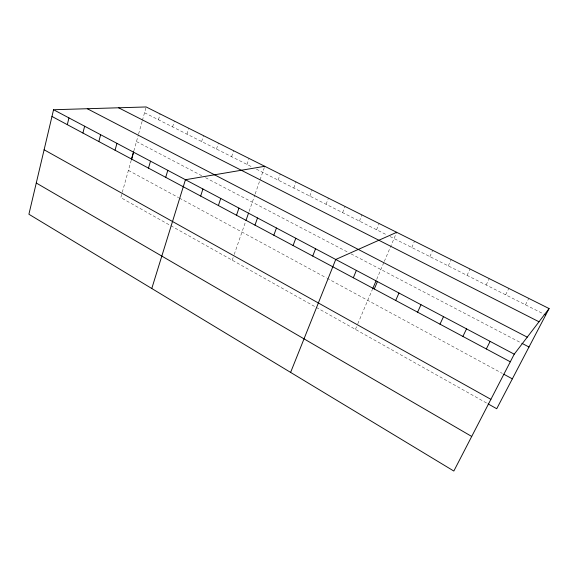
<?xml version="1.0" encoding="UTF-8"?>
<svg xmlns="http://www.w3.org/2000/svg" width="578" height="578" viewBox="0 0 578 578"><rect width="100%" height="100%" fill="white"/><g stroke="black" fill="none" stroke-linecap="round" stroke-linejoin="round"><path stroke-width="0.43" stroke-dasharray="2.89 2.17" d="M131.235 160.279L120.788 197.618L315.552 306.99M133.85 150.945L138.366 134.819M138.597 133.973L142.152 121.279M142.39 120.426L146.162 106.959M158.466 119.776L160.142 113.953M172.62 126.914L174.346 121.062M187.005 134.168L188.789 128.287M201.635 141.538L203.47 135.635M216.504 149.037L218.405 143.106M231.634 156.667L233.591 150.706M247.016 164.427L249.039 158.43M232.219 260.194L233.931 255.266M234.213 254.443L245.397 222.169M249.132 211.375L254.884 194.772M255.173 193.948L259.768 180.676M260.057 179.837L264.753 166.298M278.119 180.105L280.265 174.057M293.826 188.023L296.044 181.954M309.815 196.087L312.098 189.981M326.071 204.28L328.427 198.153M342.617 212.625L345.044 206.469M359.451 221.114L361.951 214.929M376.589 229.755L379.161 223.541M355.419 329.381L357.457 324.576M357.796 323.781L372.21 289.874M376.704 279.311L383.973 262.217M384.312 261.408L396.689 232.305M411.789 247.5L414.527 241.228M429.873 256.618L432.691 250.317M448.29 265.902L451.194 259.58M467.053 275.366L470.044 269.008M486.163 284.997L489.248 278.618M505.642 294.816L508.821 288.408M525.489 304.823L528.769 298.393M144.536 112.753L252.492 167.187M256.408 169.159L386.899 234.95M390.071 236.546L543.385 313.847M136.48 141.545L201.708 175.69M205.544 177.699L347.067 251.784M351.056 253.872L521.096 342.884M128.41 170.387L178.66 197.676M179.44 198.095L326.259 277.816M327.025 278.235L502.34 373.424M316.303 307.417L487.326 403.458"/><path stroke-width="0.87" d="M53.559 109.733L28.9 214.243L453.831 471.041L514.239 354.184L549.1 308.565L146.162 106.959L53.559 109.733L514.239 354.184M67.301 124.66L68.948 117.905M82.914 133.027L84.634 126.228M98.838 141.545L100.623 134.71M115.065 150.229L116.922 143.358M131.473 159.434L133.612 151.797M131.611 159.095L133.547 152.18M148.488 168.126L150.504 161.175M165.705 177.345L167.801 170.351M151.783 288.501L185.444 179.722L264.753 166.298M200.667 196.058L202.921 188.992M218.405 205.551L220.745 198.449M236.51 215.24L238.938 208.102M245.968 220.521L248.554 213.051M254.977 225.131L257.506 217.957M273.835 235.224L276.45 228.014M293.082 245.527L295.799 238.281M312.741 256.047L315.559 248.764M290.611 372.398L335.739 259.471L396.689 232.305M353.324 277.772L356.359 270.41M372.55 289.072L376.003 280.944M374.277 288.993L377.434 281.594M395.699 300.459L398.972 293.024M417.598 312.178L420.994 304.707M439.988 324.164L443.507 316.657M462.891 336.425L466.547 328.882M486.322 348.968L490.115 341.388M549.1 308.565L496.719 408.733L488.107 403.899M544.165 314.244L545.719 315.024M118.606 107.79L539.007 321.773M87.278 108.722L527.244 337.162M521.891 343.296L528.993 347.017M51.977 116.46L510.302 361.806M503.879 374.262L512.346 378.857M44.109 149.774L490.888 399.347M36.27 183.009L471.706 436.455"/></g></svg>
